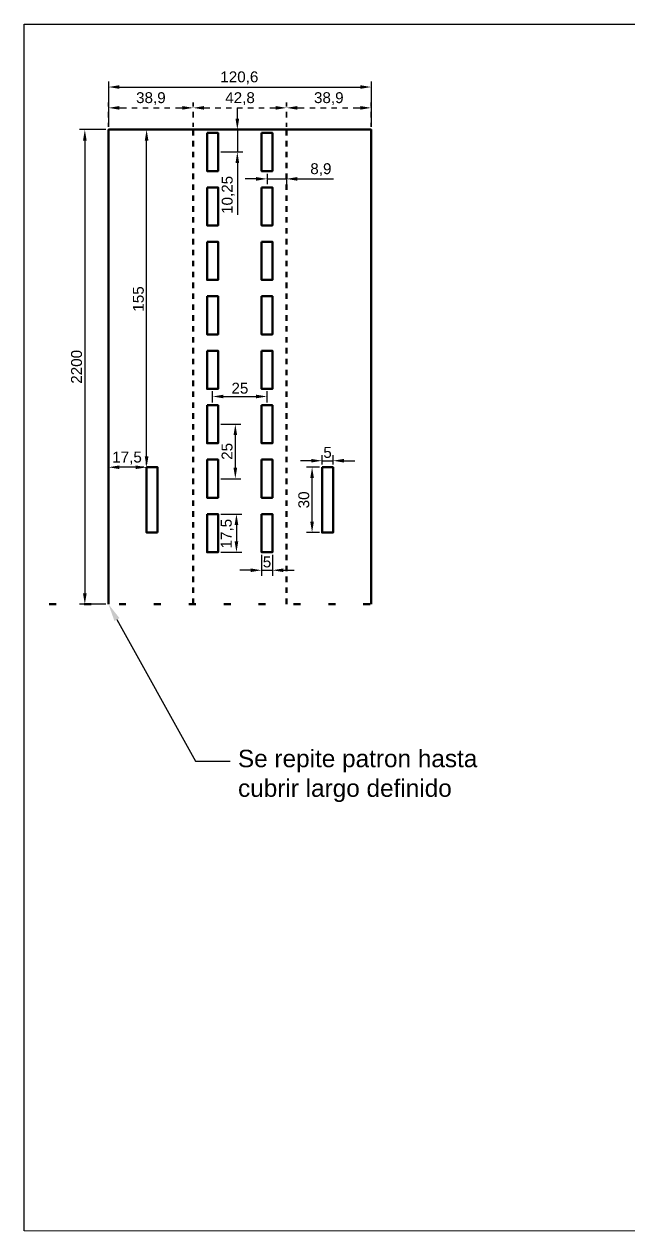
# Paper-space layout 'Rienda' of a CAD drawing. Header units: millimetres. Extents: x 25 to 410, y 10 to 287.
# Drawn here: x 25.2 to 164, y 10 to 287 of the extents above; entities that cross this region are included whole.
import ezdxf

# ---------------------------------------------------------------- set-up
doc = ezdxf.new("R2010")
doc.units = ezdxf.units.MM
for name, color, linetype in [('PDF4_0', 7, 'Continuous'), ('PDF4_Rotulo', 7, 'Continuous'), ('PDF4_Texto', 7, 'Continuous')]:
    doc.layers.add(name, color=color, linetype=linetype)
doc.styles.add('PDF Arial', font='arial.ttf')

psp = doc.layouts.new('Rienda')

# ---------------------------------------------------------------- linework, layer by layer
at = {"layer": 'PDF4_0', "lineweight": 25}
for points in [[(25.159, 10), (25.159, 287.001), (410.161, 287.001), (410.161, 10)], [(44.535, 273.811), (44.535, 263.409), (44.535, 264.346)], [(47.035, 272.561), (102.335, 272.561)], [(104.835, 273.811), (104.835, 263.409), (104.835, 264.346)], [(44.535, 268.096), (44.535, 269.034)], [(104.835, 268.096), (104.835, 269.034)], [(44.535, 265.596), (44.535, 266.846)], [(47.035, 267.784), (48.635, 267.784)], [(49.885, 267.784), (51.135, 267.784)], [(52.385, 267.784), (53.635, 267.784)], [(54.885, 267.784), (56.135, 267.784)], [(57.385, 267.784), (58.635, 267.784)], [(59.885, 267.784), (61.485, 267.784)], [(66.485, 267.784), (67.81, 267.784)], [(69.06, 267.784), (70.31, 267.784)], [(71.56, 267.784), (72.81, 267.784)], [(74.06, 267.784), (75.31, 267.784)], [(74.119, 265.284), (74.119, 267.784)], [(76.56, 267.784), (77.81, 267.784)], [(79.06, 267.784), (80.31, 267.784)], [(81.56, 267.784), (82.886, 267.784)], [(87.886, 267.784), (89.485, 267.784)], [(90.736, 267.784), (91.985, 267.784)], [(93.236, 267.784), (94.485, 267.784)], [(95.736, 267.784), (96.985, 267.784)], [(98.236, 267.784), (99.485, 267.784)], [(100.736, 267.784), (102.335, 267.784)], [(104.835, 265.596), (104.835, 266.846)], [(43.91, 262.784), (37.847, 262.784)], [(52.66, 262.784), (52.035, 262.784)], [(70.31, 262.784), (75.368, 262.784)], [(74.119, 262.784), (74.119, 257.659)], [(39.097, 260.284), (39.097, 156.327)], [(53.285, 187.783), (53.285, 260.284)], [(70.31, 257.659), (75.368, 257.659)], [(74.119, 255.159), (74.119, 243.189)], [(80.935, 252.659), (80.935, 250.23)], [(85.386, 252.659), (85.386, 250.23)], [(78.435, 251.48), (75.935, 251.48)], [(80.935, 251.48), (85.386, 251.48)], [(87.886, 251.48), (96.195, 251.48)], [(68.435, 200.158), (68.435, 202.776)], [(80.935, 200.158), (80.935, 202.776)], [(70.935, 201.527), (78.435, 201.527)], [(70.31, 195.158), (74.907, 195.158)], [(73.656, 185.158), (73.656, 192.658)], [(44.535, 185.908), (44.535, 186.533)], [(53.285, 185.908), (53.285, 186.533)], [(91.085, 186.785), (88.585, 186.785)], [(93.585, 185.908), (93.585, 188.035)], [(93.585, 186.785), (96.085, 186.785)], [(96.085, 185.908), (96.085, 188.035)], [(98.585, 186.785), (101.085, 186.785)], [(50.785, 185.283), (47.035, 185.283)], [(52.66, 185.283), (52.035, 185.283)], [(92.961, 185.283), (90.027, 185.283)], [(70.31, 182.658), (74.907, 182.658)], [(91.278, 172.783), (91.278, 182.783)], [(70.31, 174.533), (75.159, 174.533)], [(73.909, 172.033), (73.909, 168.283)], [(92.961, 170.283), (90.027, 170.283)], [(70.31, 165.783), (75.159, 165.783)], [(79.685, 165.158), (79.685, 160.392)], [(82.185, 165.158), (82.185, 160.392)], [(77.185, 161.642), (74.685, 161.642)], [(79.685, 161.642), (82.185, 161.642)], [(84.685, 161.642), (87.185, 161.642)], [(43.91, 153.827), (37.847, 153.827)], [(46.474, 150.328), (64.5, 117.815), (72.5, 117.815)]]:
    psp.add_lwpolyline(points, dxfattribs=at)
at = {"layer": 'PDF4_0', "lineweight": 0}
psp.add_lwpolyline([(25.159, 10), (410.161, 10), (410.161, 287.001), (25.159, 287.001)], close=True, dxfattribs=at)
at = {"layer": 'PDF4_0', "lineweight": 25}
for points in [[(63.985, 269.034), (63.985, 268.096)], [(85.386, 269.034), (85.386, 268.096)], [(63.985, 266.846), (63.985, 265.596)], [(85.386, 266.846), (85.386, 265.596)], [(63.985, 264.346), (63.985, 263.409)], [(85.386, 264.346), (85.386, 263.409)]]:
    psp.add_lwpolyline(points, close=True, dxfattribs=at)
at = {"layer": 'PDF4_0', "lineweight": 50}
for points in [[(63.985, 262.784), (44.535, 262.784), (44.535, 153.827)], [(85.386, 262.784), (63.985, 262.784), (63.985, 261.431)], [(85.386, 261.431), (85.386, 262.784), (104.835, 262.784), (104.835, 153.827)], [(63.985, 260.181), (63.985, 258.931)], [(63.985, 257.681), (63.985, 256.43)], [(85.386, 260.181), (85.386, 258.931)], [(85.386, 257.681), (85.386, 256.43)], [(63.985, 255.181), (63.985, 253.93)], [(85.386, 255.181), (85.386, 253.93)], [(63.985, 252.681), (63.985, 251.43)], [(85.386, 252.681), (85.386, 251.43)], [(63.985, 250.181), (63.985, 248.93)], [(85.386, 250.181), (85.386, 248.93)], [(63.985, 247.681), (63.985, 246.43)], [(85.386, 247.681), (85.386, 246.43)], [(63.985, 245.181), (63.985, 243.93)], [(85.386, 245.181), (85.386, 243.93)], [(63.985, 242.681), (63.985, 241.43)], [(85.386, 242.681), (85.386, 241.43)], [(63.985, 240.181), (63.985, 238.93)], [(85.386, 240.181), (85.386, 238.93)], [(63.985, 237.68), (63.985, 236.43)], [(85.386, 237.68), (85.386, 236.43)], [(63.985, 235.18), (63.985, 233.93)], [(85.386, 235.18), (85.386, 233.93)], [(63.985, 232.68), (63.985, 231.43)], [(63.985, 230.18), (63.985, 228.93)], [(85.386, 232.68), (85.386, 231.43)], [(85.386, 230.18), (85.386, 228.93)], [(63.985, 227.68), (63.985, 226.43)], [(85.386, 227.68), (85.386, 226.43)], [(63.985, 225.18), (63.985, 223.93)], [(85.386, 225.18), (85.386, 223.93)], [(63.985, 222.68), (63.985, 221.43)], [(85.386, 222.68), (85.386, 221.43)], [(63.985, 220.18), (63.985, 218.93)], [(85.386, 220.18), (85.386, 218.93)], [(63.985, 217.68), (63.985, 216.43)], [(85.386, 217.68), (85.386, 216.43)], [(63.985, 215.18), (63.985, 213.93)], [(85.386, 215.18), (85.386, 213.93)], [(63.985, 212.68), (63.985, 211.43)], [(85.386, 212.68), (85.386, 211.43)], [(63.985, 210.18), (63.985, 208.93)], [(85.386, 210.18), (85.386, 208.93)], [(63.985, 207.68), (63.985, 206.43)], [(63.985, 205.18), (63.985, 203.93)], [(85.386, 207.68), (85.386, 206.43)], [(85.386, 205.18), (85.386, 203.93)], [(63.985, 202.68), (63.985, 201.43)], [(85.386, 202.68), (85.386, 201.43)], [(63.985, 200.18), (63.985, 198.93)], [(85.386, 200.18), (85.386, 198.93)], [(63.985, 197.68), (63.985, 196.43)], [(85.386, 197.68), (85.386, 196.43)], [(63.985, 195.18), (63.985, 193.93)], [(85.386, 195.18), (85.386, 193.93)], [(63.985, 192.68), (63.985, 191.43)], [(85.386, 192.68), (85.386, 191.43)], [(63.985, 190.18), (63.985, 188.93)], [(85.386, 190.18), (85.386, 188.93)], [(63.985, 187.68), (63.985, 186.43)], [(85.386, 187.68), (85.386, 186.43)], [(63.985, 185.18), (63.985, 183.93)], [(85.386, 185.18), (85.386, 183.93)], [(63.985, 182.68), (63.985, 181.43)], [(63.985, 180.18), (63.985, 178.93)], [(85.386, 182.68), (85.386, 181.43)], [(85.386, 180.18), (85.386, 178.93)], [(63.985, 177.68), (63.985, 176.43)], [(85.386, 177.68), (85.386, 176.43)], [(63.985, 175.18), (63.985, 173.93)], [(85.386, 175.18), (85.386, 173.93)], [(63.985, 172.68), (63.985, 171.43)], [(85.386, 172.68), (85.386, 171.43)], [(63.985, 170.18), (63.985, 168.93)], [(85.386, 170.18), (85.386, 168.93)], [(63.985, 167.68), (63.985, 166.43)], [(85.386, 167.68), (85.386, 166.43)], [(63.985, 165.18), (63.985, 163.93)], [(85.386, 165.18), (85.386, 163.93)], [(63.985, 162.68), (63.985, 161.43)], [(85.386, 162.68), (85.386, 161.43)], [(63.985, 160.18), (63.985, 158.93)], [(85.386, 160.18), (85.386, 158.93)], [(63.985, 157.68), (63.985, 156.43)], [(63.985, 155.18), (63.985, 153.827)], [(85.386, 157.68), (85.386, 156.43)], [(85.386, 155.18), (85.386, 153.827)], [(32.522, 153.827), (30.917, 153.827)], [(40.536, 153.827), (38.931, 153.827)], [(48.549, 153.827), (46.944, 153.827)], [(56.562, 153.827), (54.957, 153.827)], [(64.576, 153.827), (62.971, 153.827)], [(72.589, 153.827), (70.984, 153.827)], [(80.602, 153.827), (78.997, 153.827)], [(88.616, 153.827), (87.011, 153.827)], [(96.629, 153.827), (95.024, 153.827)], [(104.642, 153.827), (103.037, 153.827)]]:
    psp.add_lwpolyline(points, dxfattribs=at)
for points in [[(67.185, 262.034), (67.185, 253.283), (69.685, 253.283), (69.685, 262.034)], [(79.685, 262.034), (79.685, 253.283), (82.185, 253.283), (82.185, 262.034)], [(67.185, 249.534), (67.185, 240.783), (69.685, 240.783), (69.685, 249.534)], [(79.685, 249.534), (79.685, 240.783), (82.185, 240.783), (82.185, 249.534)], [(67.185, 237.034), (67.185, 228.283), (69.685, 228.283), (69.685, 237.034)], [(79.685, 237.034), (79.685, 228.283), (82.185, 228.283), (82.185, 237.034)], [(67.185, 224.534), (67.185, 215.783), (69.685, 215.783), (69.685, 224.534)], [(79.685, 224.534), (79.685, 215.783), (82.185, 215.783), (82.185, 224.534)], [(67.185, 212.034), (67.185, 203.283), (69.685, 203.283), (69.685, 212.034)], [(79.685, 212.034), (79.685, 203.283), (82.185, 203.283), (82.185, 212.034)], [(67.185, 199.533), (67.185, 190.783), (69.685, 190.783), (69.685, 199.533)], [(79.685, 199.533), (79.685, 190.783), (82.185, 190.783), (82.185, 199.533)], [(67.185, 187.033), (67.185, 178.283), (69.685, 178.283), (69.685, 187.033)], [(79.685, 187.033), (79.685, 178.283), (82.185, 178.283), (82.185, 187.033)], [(55.785, 170.283), (55.785, 185.283), (53.285, 185.283), (53.285, 170.283)], [(93.585, 185.283), (93.585, 170.283), (96.085, 170.283), (96.085, 185.283)], [(67.185, 174.533), (67.185, 165.783), (69.685, 165.783), (69.685, 174.533)], [(79.685, 174.533), (79.685, 165.783), (82.185, 165.783), (82.185, 174.533)]]:
    psp.add_lwpolyline(points, close=True, dxfattribs=at)
at = {"layer": 'PDF4_0', "transparency": 33554559}
for points in [[(47.035, 272.977), (47.035, 272.144), (44.535, 272.561)], [(102.335, 272.977), (102.335, 272.144), (104.835, 272.561)], [(47.035, 268.2), (47.035, 267.367), (44.535, 267.784)], [(61.485, 268.2), (61.485, 267.367), (63.985, 267.784)], [(66.485, 268.2), (66.485, 267.367), (63.985, 267.784)], [(82.886, 268.2), (82.886, 267.367), (85.386, 267.784)], [(87.886, 268.2), (87.886, 267.367), (85.386, 267.784)], [(102.335, 268.2), (102.335, 267.367), (104.835, 267.784)], [(73.702, 265.284), (74.535, 265.284), (74.119, 262.784)], [(38.68, 260.284), (39.514, 260.284), (39.097, 262.784)], [(52.868, 260.284), (53.702, 260.284), (53.285, 262.784)], [(73.702, 255.159), (74.535, 255.159), (74.119, 257.659)], [(78.435, 251.897), (78.435, 251.063), (80.935, 251.48)], [(87.886, 251.897), (87.886, 251.063), (85.386, 251.48)], [(70.935, 201.943), (70.935, 201.11), (68.435, 201.527)], [(78.435, 201.943), (78.435, 201.11), (80.935, 201.527)], [(73.24, 192.658), (74.074, 192.658), (73.656, 195.158)], [(47.035, 185.7), (47.035, 184.867), (44.535, 185.283)], [(50.785, 185.7), (50.785, 184.867), (53.285, 185.283)], [(52.868, 187.783), (53.702, 187.783), (53.285, 185.283)], [(91.085, 187.201), (91.085, 186.368), (93.585, 186.785)], [(98.585, 187.201), (98.585, 186.368), (96.085, 186.785)], [(73.24, 185.158), (74.074, 185.158), (73.656, 182.658)], [(90.861, 182.783), (91.694, 182.783), (91.278, 185.283)], [(73.493, 172.033), (74.326, 172.033), (73.909, 174.533)], [(90.861, 172.783), (91.694, 172.783), (91.278, 170.283)], [(73.493, 168.283), (74.326, 168.283), (73.909, 165.783)], [(77.185, 162.059), (77.185, 161.225), (79.685, 161.642)], [(84.685, 162.059), (84.685, 161.225), (82.185, 161.642)], [(38.68, 156.327), (39.514, 156.327), (39.097, 153.827)], [(45.892, 150.005), (44.535, 153.827), (47.057, 150.652)]]:
    psp.add_solid(points, dxfattribs=at)
at = {"layer": 'PDF4_Rotulo', "lineweight": 20}
psp.add_lwpolyline([(410.161, 10), (25.159, 10)], dxfattribs=at)

# ---------------------------------------------------------------- texts
at = {"layer": 'PDF4_Texto', "attachment_point": 7, "style": 'PDF Arial'}
for s, insert, char_height in [('120,6', (70.205, 273.186), 2.5), ('38,9', (50.865, 268.409), 2.5), ('42,8', (71.341, 268.409), 2.5), ('38,9', (91.715, 268.409), 2.5), ('8,9', (90.869, 252.105), 2.5), ('25', (72.762, 202.152), 2.5), ('17,5', (45.391, 185.908), 2.5), ('5', (93.862, 187.409), 2.5), ('5', (79.961, 162.267), 2.5), ('Se repite patron hasta', (74.25, 115.225), 4.00002), ('cubrir largo definido', (74.282, 108.424), 4.00002)]:
    psp.add_mtext(s, dxfattribs=dict(at, insert=insert, char_height=char_height))
at = {"layer": 'PDF4_Texto', "char_height": 2.5, "attachment_point": 7, "rotation": 90, "style": 'PDF Arial'}
for s, insert in [('10,25', (73.494, 243.434)), ('155', (52.66, 221)), ('2200', (38.472, 204.453)), ('25', (73.032, 186.985)), ('30', (90.653, 175.851)), ('17,5', (73.284, 166.639))]:
    psp.add_mtext(s, dxfattribs=dict(at, insert=insert))

doc.saveas('drawing.dxf')
